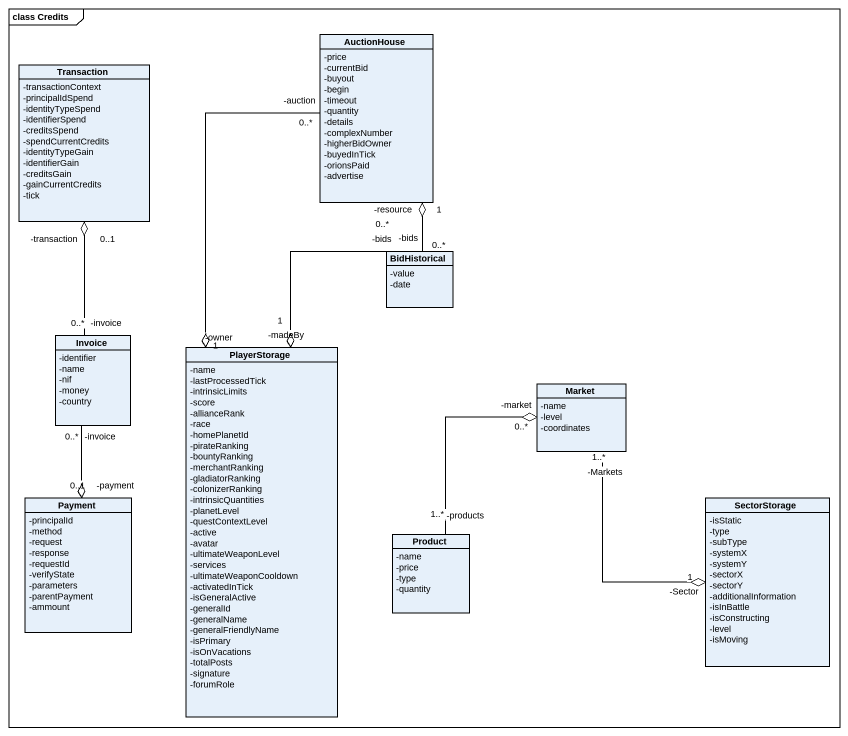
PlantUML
@startuml
mainframe class Credits
hide circle
hide empty members
skinparam classAttributeIconSize 0
class Transaction {
  -transactionContext
  -principalIdSpend
  -identityTypeSpend
  -identifierSpend
  -creditsSpend
  -spendCurrentCredits
  -identityTypeGain
  -identifierGain
  -creditsGain
  -gainCurrentCredits
  -tick
}
class AuctionHouse {
  -price
  -currentBid
  -buyout
  -begin
  -timeout
  -quantity
  -details
  -complexNumber
  -higherBidOwner
  -buyedInTick
  -orionsPaid
  -advertise
}
class BidHistorical {
  -value
  -date
}
class Invoice {
  -identifier
  -name
  -nif
  -money
  -country
}
class PlayerStorage {
  -name
  -lastProcessedTick
  -intrinsicLimits
  -score
  -allianceRank
  -race
  -homePlanetId
  -pirateRanking
  -bountyRanking
  -merchantRanking
  -gladiatorRanking
  -colonizerRanking
  -intrinsicQuantities
  -planetLevel
  -questContextLevel
  -active
  -avatar
  -ultimateWeaponLevel
  -services
  -ultimateWeaponCooldown
  -activatedInTick
  -isGeneralActive
  -generalId
  -generalName
  -generalFriendlyName
  -isPrimary
  -isOnVacations
  -totalPosts
  -signature
  -forumRole
}
class Market {
  -name
  -level
  -coordinates
}
class Payment {
  -principalId
  -method
  -request
  -response
  -requestId
  -verifyState
  -parameters
  -parentPayment
  -ammount
}
class Product {
  -name
  -price
  -type
  -quantity
}
class SectorStorage {
  -isStatic
  -type
  -subType
  -systemX
  -systemY
  -sectorX
  -sectorY
  -additionalInformation
  -isInBattle
  -isConstructing
  -level
  -isMoving
}
Transaction "-transaction\n0..1" o-- "-invoice\n0..*" Invoice
AuctionHouse "-resource\n1" o-- "-bids\n0..*" BidHistorical
PlayerStorage "-owner\n1" o-up- "-auction\n0..*" AuctionHouse
PlayerStorage "-madeBy\n1" o-up- "-bids\n0..*" BidHistorical
Market "-market\n0..*" o-- "-products\n1..*" Product
Payment "-payment\n0..1" o-up- "-invoice\n0..*" Invoice
SectorStorage "-Sector\n1" o-up- "-Markets\n1..*" Market
@enduml
